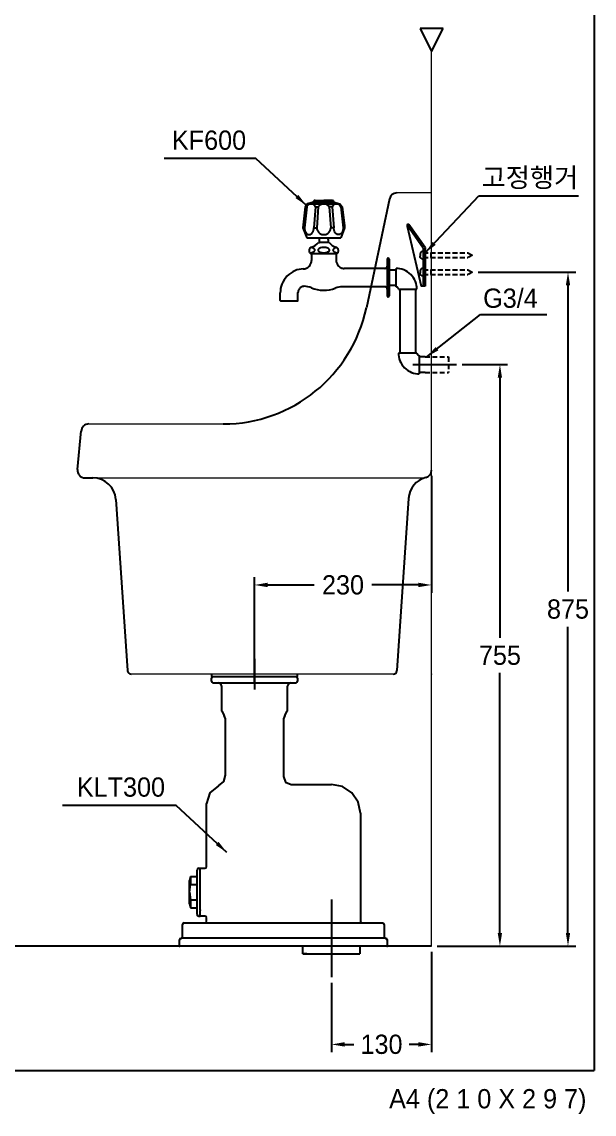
# Model space of a CAD drawing. Header units: millimetres. Extents: x 0 to 3902, y -67 to 2530.
# Drawn here: x 1057 to 1800, y -57 to 1362 of the extents above; entities that cross this region are included whole.
import ezdxf
from ezdxf.enums import TextEntityAlignment as Align
from ezdxf.lldxf.tags import DXFTag

# ---------------------------------------------------------------- set-up
doc = ezdxf.new("R2010")
doc.units = ezdxf.units.MM
doc.linetypes.add('DASHED2', pattern=[9.525, 6.35, -3.175])
for name, color, linetype in [('TEXT', 7, 'Continuous'), ('내부선 및 부속', 4, 'Continuous'), ('도각라인', 255, 'Continuous'), ('외형선', 3, 'Continuous'), ('점선', 6, 'DASHED2'), ('중심선', 1, 'DASHED'), ('치수선', 7, 'Continuous')]:
    doc.layers.add(name, color=color, linetype=linetype)
doc.styles.add('____', font='')
doc.styles.add('타이틀', font='H2GTRM.TTF', dxfattribs={"height": 25})
doc.styles.get('____').set_extended_font_data('굴림')
tags = doc.linetypes.add('DASHDOT', pattern=[70, 31, -13, 13, -13]).pattern_tags.tags
tags[10:11] = [DXFTag(74, 4), DXFTag(75, 0), DXFTag(340, '0'), DXFTag(46, 0.0), DXFTag(50, 0.0), DXFTag(44, 0.0), DXFTag(45, 0.0)]
tags[8:9] = [DXFTag(74, 4), DXFTag(75, 0), DXFTag(340, '0'), DXFTag(46, 0.0), DXFTag(50, 0.0), DXFTag(44, 0.0), DXFTag(45, 0.0)]
tags[6:7] = [DXFTag(74, 4), DXFTag(75, 0), DXFTag(340, '0'), DXFTag(46, 0.0), DXFTag(50, 0.0), DXFTag(44, 0.0), DXFTag(45, 0.0)]
tags[4:5] = [DXFTag(74, 4), DXFTag(75, 0), DXFTag(340, '0'), DXFTag(46, 0.0), DXFTag(50, 0.0), DXFTag(44, 0.0), DXFTag(45, 0.0)]
tags = doc.linetypes.add('DASHED', pattern=[25.72, 12.86, -12.86]).pattern_tags.tags
tags[6:7] = [DXFTag(74, 4), DXFTag(75, 0), DXFTag(340, '0'), DXFTag(46, 0.0), DXFTag(50, 0.0), DXFTag(44, 0.0), DXFTag(45, 0.0)]
tags[4:5] = [DXFTag(74, 4), DXFTag(75, 0), DXFTag(340, '0'), DXFTag(46, 0.0), DXFTag(50, 0.0), DXFTag(44, 0.0), DXFTag(45, 0.0)]
doc.dimstyles.new('MSADIM', dxfattribs={"dimtxt": 33, "dimasz": 17, "dimexe": 10, "dimexo": 7.5, "dimgap": 10, "dimtad": 0, "dimtih": 1, "dimtoh": 1, "dimdec": 0, "dimzin": 1, "dimdsep": 46, "dimtxsty": '____', "dimcen": 11.25, "dimadec": 0, "dimazin": 0, "dimtfac": 1, "dimtdec": 0, "dimtix": 1, "dimtmove": 0, "dimatfit": 3, "dimfxl": 0, "dimtolj": 1, "dimtzin": 1, "dimarcsym": 0})

# ---------------------------------------------------------------- blocks, each defined once
blk = doc.blocks.new('*D6')
at = {"layer": '치수선', "color": 0, "linetype": 'Continuous', "lineweight": -2}
for p, q in [((1588.8, 772.2), (1588.8, 620.6)), ((1358.8, 502.2), (1358.8, 640.6)), ((1375.8, 630.6), (1436.5, 630.6)), ((1571.8, 630.6), (1511.1, 630.6))]:
    blk.add_line(p, q, dxfattribs=at)
at = {"layer": '치수선', "color": 0, "linetype": 'Continuous'}
for points in [[(1375.8, 633.5), (1375.8, 627.8), (1358.8, 630.6)], [(1571.8, 633.5), (1571.8, 627.8), (1588.8, 630.6)]]:
    blk.add_solid(points, dxfattribs=at)
at = {"layer": '치수선', "color": 0, "linetype": 'Continuous', "insert": (1473.8, 630.6), "char_height": 25, "attachment_point": 5, "style": '____'}
blk.add_mtext('\\A1;230', dxfattribs=at)
blk = doc.blocks.new('*D8')
at = {"layer": '치수선', "color": 0, "linetype": 'Continuous', "lineweight": -2}
for p, q in [((1588.8, 154.2), (1588.8, 24)), ((1458.8, 114), (1458.8, 24)), ((1475.8, 34), (1487.9, 34)), ((1571.8, 34), (1559.8, 34))]:
    blk.add_line(p, q, dxfattribs=at)
at = {"layer": '치수선', "color": 0, "linetype": 'Continuous'}
for points in [[(1475.8, 36.9), (1475.8, 31.2), (1458.8, 34)], [(1571.8, 36.9), (1571.8, 31.2), (1588.8, 34)]]:
    blk.add_solid(points, dxfattribs=at)
at = {"layer": '치수선', "color": 0, "linetype": 'Continuous', "insert": (1523.8, 34), "char_height": 25, "attachment_point": 5, "style": '____'}
blk.add_mtext('\\A1;130', dxfattribs=at)
blk = doc.blocks.new('*D9')
at = {"layer": '치수선', "color": 0, "linetype": 'Continuous', "lineweight": -2}
for p, q in [((1628.5, 916.7), (1687.6, 916.7)), ((1677.6, 899.7), (1677.6, 562)), ((1677.6, 178.7), (1677.6, 516.4)), ((1596.3, 161.7), (1687.6, 161.7))]:
    blk.add_line(p, q, dxfattribs=at)
at = {"layer": '치수선', "color": 0, "linetype": 'Continuous'}
for points in [[(1674.7, 899.7), (1680.4, 899.7), (1677.6, 916.7)], [(1674.7, 178.7), (1680.4, 178.7), (1677.6, 161.7)]]:
    blk.add_solid(points, dxfattribs=at)
at = {"layer": '치수선', "color": 0, "linetype": 'Continuous', "insert": (1677.6, 539.2), "char_height": 25, "attachment_point": 5, "style": '____'}
blk.add_mtext('\\A1;755', dxfattribs=at)
blk = doc.blocks.new('*D29')
at = {"layer": '치수선', "color": 0, "linetype": 'Continuous', "lineweight": -2}
for p, q in [((1649.4, 1036.7), (1776, 1036.7)), ((1766, 1019.7), (1766, 622)), ((1766, 178.7), (1766, 576.4)), ((1685.1, 161.7), (1776, 161.7))]:
    blk.add_line(p, q, dxfattribs=at)
at = {"layer": '치수선', "color": 0, "linetype": 'Continuous'}
for points in [[(1763.2, 1019.7), (1768.8, 1019.7), (1766, 1036.7)], [(1763.2, 178.7), (1768.8, 178.7), (1766, 161.7)]]:
    blk.add_solid(points, dxfattribs=at)
at = {"layer": '치수선', "color": 0, "linetype": 'Continuous', "insert": (1766, 599.2), "char_height": 25, "attachment_point": 5, "style": '____'}
blk.add_mtext('\\A1;875', dxfattribs=at)

msp = doc.modelspace()

# ---------------------------------------------------------------- linework, layer by layer
at = {"layer": '내부선 및 부속', "linetype": 'Continuous'}
for p, q in [((1424.8, 1121.5), (1421.8, 1094.5)), ((1426.6, 1121.5), (1423.6, 1094.5)), ((1427.8, 1125.5), (1424.8, 1121.5)), ((1426.6, 1121.5), (1424.8, 1121.5)), ((1435.8, 1127.5), (1427.8, 1125.5)), ((1427.8, 1125.5), (1461.8, 1125.5)), ((1438.4, 1127.5), (1435.8, 1127.5)), ((1438.4, 1127.5), (1435.8, 1127.5)), ((1435.9, 1127.9), (1436.3, 1129.3)), ((1438, 1121.5), (1436, 1094.5)), ((1438.8, 1127.5), (1436.2, 1127.5)), ((1437.8, 1130), (1437.3, 1130)), ((1437.8, 1130), (1448.8, 1130)), ((1438, 1121.5), (1441.7, 1121.5)), ((1438.4, 1127.5), (1438.8, 1127.5)), ((1438.4, 1127.5), (1448.8, 1127.5)), ((1441.7, 1121.5), (1439.9, 1094.5)), ((1441.1, 1127.5), (1448.8, 1127.5)), ((1443.6, 1127.5), (1448.8, 1127.5)), ((1459.8, 1130), (1448.8, 1130)), ((1448.8, 1127.5), (1461.8, 1127.5)), ((1459.2, 1127.5), (1448.8, 1127.5)), ((1456.6, 1127.5), (1448.8, 1127.5)), ((1454, 1127.5), (1448.8, 1127.5)), ((1456.6, 1127.5), (1454, 1127.5)), ((1459.7, 1121.5), (1456, 1121.5)), ((1456, 1121.5), (1457.8, 1094.5)), ((1458.9, 1127.5), (1461.4, 1127.5)), ((1459.2, 1127.5), (1458.9, 1127.5)), ((1459.2, 1127.5), (1461.8, 1127.5)), ((1459.6, 1121.5), (1461.7, 1094.5)), ((1459.8, 1130), (1460.4, 1130)), ((1461.7, 1127.9), (1461.4, 1129.3)), ((1461.8, 1127.5), (1469.8, 1125.5)), ((1461.8, 1125.5), (1469.8, 1125.5)), ((1469.8, 1125.5), (1472.8, 1121.5)), ((1471.1, 1121.5), (1472.8, 1121.5)), ((1471.1, 1121.5), (1474.1, 1094.5)), ((1472.8, 1121.5), (1475.6, 1096.8)), ((1421.8, 1094.5), (1426.8, 1081.5)), ((1423.6, 1094.5), (1421.8, 1094.5)), ((1436, 1094.5), (1439.9, 1094.5)), ((1461.7, 1094.5), (1457.8, 1094.5)), ((1475.8, 1094.5), (1470.8, 1081.5)), ((1474.1, 1094.5), (1475.8, 1094.5)), ((1475.6, 1096.8), (1475.8, 1094.5)), ((1557, 1096.7), (1575.4, 1018.7)), ((1577.9, 1067.9), (1557.1, 1097.7)), ((1559.4, 1098.7), (1558.6, 1098.7)), ((1580.4, 1068.7), (1559.4, 1098.7)), ((1426.8, 1081.5), (1448.8, 1081.5)), ((1443.3, 1075.5), (1443.3, 1081.5)), ((1448.8, 1081.5), (1470.8, 1081.5)), ((1454.3, 1079.3), (1454.3, 1081.5)), ((1454.3, 1079.3), (1454.3, 1075.5)), ((1442.1, 1075.5), (1443.1, 1075.5)), ((1443.1, 1075.5), (1443.3, 1075.5)), ((1454.3, 1075.5), (1443.3, 1075.5)), ((1454.6, 1075.5), (1454.3, 1075.5)), ((1455.6, 1075.5), (1454.6, 1075.5)), ((1577.9, 1067.9), (1577.9, 1018.7)), ((1465.5, 1060.5), (1432.1, 1060.5)), ((1432.8, 1060.5), (1432.8, 1052)), ((1464.8, 1060.5), (1464.8, 1052.2)), ((1531.3, 1053.5), (1531.3, 1006)), ((1533.8, 1053.5), (1533.8, 1006)), ((1528.3, 1041.7), (1475.3, 1041.7)), ((1533.8, 1039.7), (1542.8, 1039.7)), ((1542.8, 1017.7), (1542.8, 1041.7)), ((1392.3, 1000.2), (1392.3, 1010.1)), ((1415.3, 1000.2), (1415.3, 1010.4)), ((1528.3, 1017.7), (1472.9, 1017.7)), ((1533.8, 1019.7), (1542.8, 1019.7)), ((1545.8, 1014.7), (1569.8, 1014.7)), ((1547.8, 1014.7), (1547.8, 931.7)), ((1567.8, 1014.7), (1567.8, 931.7)), ((1580.4, 1018.7), (1575.4, 1018.7)), ((1392.8, 999.7), (1395, 999.7)), ((1395, 999.7), (1403.8, 999.7)), ((1403.8, 999.7), (1412.6, 999.7)), ((1412.6, 999.7), (1414.8, 999.7)), ((1569.8, 931.7), (1545.8, 931.7)), ((1572.8, 928.7), (1572.8, 904.7)), ((1580.4, 926.7), (1572.8, 926.7)), ((1580.4, 906.7), (1572.8, 906.7)), ((1302.8, 514.7), (1302.8, 511.7)), ((1302.8, 511.7), (1414.8, 511.7)), ((1304.8, 511.7), (1323.8, 511.7)), ((1323.8, 511.7), (1393.8, 511.7)), ((1393.8, 511.7), (1412.8, 511.7)), ((1414.8, 511.7), (1414.8, 514.7)), ((1302.8, 505.7), (1302.8, 509.7)), ((1304.8, 503.7), (1412.8, 503.7)), ((1316.3, 466.7), (1316.3, 498.7)), ((1401.3, 498.7), (1401.3, 466.7)), ((1414.8, 509.7), (1414.8, 505.7)), ((1316.3, 466.7), (1319.3, 461)), ((1321.3, 457), (1319.3, 461)), ((1321.3, 383.8), (1321.3, 457)), ((1398.4, 461), (1396.3, 457)), ((1396.3, 457), (1396.3, 381.7)), ((1398.4, 461), (1401.3, 466.7)), ((1406.3, 371.7), (1458.9, 371.7)), ((1296.3, 264.7), (1296.3, 346.7)), ((1496.3, 334.2), (1496.3, 193.7)), ((1284.3, 231.7), (1284.3, 260.4)), ((1286.6, 262.7), (1288.3, 262.7)), ((1288.3, 208.7), (1288.3, 262.7)), ((1288.3, 262.7), (1294.4, 262.7)), ((1275.8, 251.9), (1274.3, 246.9)), ((1274.3, 231.7), (1274.3, 246.9)), ((1274.3, 231.7), (1275.8, 241.8)), ((1275.8, 251.9), (1275.8, 241.8)), ((1275.8, 251.9), (1284.3, 251.9)), ((1275.8, 241.8), (1284.3, 241.8)), ((1274.3, 216.6), (1274.3, 231.7)), ((1274.3, 231.7), (1275.8, 221.6)), ((1284.3, 203), (1284.3, 231.7)), ((1274.3, 216.6), (1275.7, 211.6)), ((1275.8, 221.6), (1275.8, 211.5)), ((1275.8, 221.6), (1284.3, 221.6)), ((1275.8, 211.5), (1284.3, 211.5)), ((1286.6, 200.7), (1288.3, 200.7)), ((1288.3, 208.7), (1288.3, 207.7)), ((1288.3, 200.7), (1288.3, 207.7)), ((1294.4, 200.7), (1288.3, 200.7)), ((1296.3, 193.7), (1296.3, 198.7)), ((1265.3, 173.7), (1265.3, 189.7)), ((1267.3, 191.7), (1294.4, 191.7)), ((1294.5, 191.7), (1498.3, 191.7)), ((1498.3, 191.7), (1525.3, 191.7)), ((1527.4, 189.7), (1527.4, 173.7)), ((1264.8, 172.6), (1527.8, 172.6)), ((1261.3, 161.7), (1261.3, 169.7)), ((1421.8, 151.7), (1421.8, 161.7)), ((1495.8, 161.7), (1495.8, 151.7)), ((1531.3, 169.7), (1531.3, 161.7)), ((1426.8, 151.7), (1421.8, 151.7)), ((1421.8, 151.7), (1495.8, 151.7))]:
    msp.add_line(p, q, dxfattribs=at)
at = {"layer": '내부선 및 부속', "lineweight": 18}
msp.add_line((1148.8, 769.7), (1580.2, 769.7), dxfattribs=at)
at = {"layer": '내부선 및 부속', "linetype": 'Continuous', "flags": 128}
for points in [[(1438, 1121.5), (1437.7, 1122.3), (1437.2, 1123.1), (1436.5, 1123.8), (1435.8, 1124.4), (1435, 1124.9), (1434.1, 1125.2), (1433.2, 1125.4), (1432.3, 1125.5), (1431.4, 1125.4), (1430.5, 1125.2), (1429.6, 1124.9), (1428.8, 1124.4), (1428.1, 1123.8), (1427.4, 1123.1), (1426.9, 1122.3), (1426.6, 1121.5)], [(1435.9, 1127.9), (1435.9, 1127.9), (1435.9, 1127.8), (1435.9, 1127.8), (1435.9, 1127.7), (1435.9, 1127.7), (1436, 1127.7), (1436, 1127.7), (1436, 1127.6), (1436, 1127.6), (1436, 1127.6), (1436.1, 1127.6), (1436.1, 1127.5), (1436.1, 1127.5), (1436.2, 1127.5), (1436.2, 1127.5), (1436.2, 1127.5)], [(1437.3, 1130), (1437.1, 1130), (1437, 1130), (1436.8, 1129.9), (1436.7, 1129.8), (1436.5, 1129.7), (1436.4, 1129.6), (1436.4, 1129.4), (1436.3, 1129.3)], [(1456, 1121.5), (1455.4, 1122.4), (1454.7, 1123.1), (1453.8, 1123.8), (1452.9, 1124.4), (1451.9, 1124.9), (1450.9, 1125.2), (1449.9, 1125.4), (1448.8, 1125.5), (1447.8, 1125.4), (1446.8, 1125.2), (1445.7, 1124.9), (1444.7, 1124.4), (1443.8, 1123.8), (1443, 1123.1), (1442.3, 1122.4), (1441.7, 1121.5)], [(1471.1, 1121.5), (1470.7, 1122.3), (1470.2, 1123.1), (1469.6, 1123.8), (1468.9, 1124.4), (1468, 1124.9), (1467.2, 1125.2), (1466.3, 1125.4), (1465.4, 1125.5), (1464.5, 1125.4), (1463.6, 1125.2), (1462.7, 1124.9), (1461.9, 1124.4), (1461.1, 1123.8), (1460.5, 1123.1), (1460, 1122.3), (1459.6, 1121.5)], [(1461.4, 1129.3), (1461.3, 1129.4), (1461.2, 1129.6), (1461.1, 1129.7), (1461, 1129.8), (1460.9, 1129.9), (1460.7, 1130), (1460.6, 1130), (1460.4, 1130)], [(1461.4, 1127.5), (1461.5, 1127.5), (1461.5, 1127.5), (1461.5, 1127.5), (1461.6, 1127.5), (1461.6, 1127.6), (1461.6, 1127.6), (1461.7, 1127.6), (1461.7, 1127.6), (1461.7, 1127.7), (1461.7, 1127.7), (1461.7, 1127.7), (1461.7, 1127.7), (1461.7, 1127.8), (1461.7, 1127.8), (1461.7, 1127.9), (1461.7, 1127.9)], [(1423.6, 1094.5), (1423.7, 1092.9), (1424, 1091.2), (1424.6, 1089.6), (1424.9, 1088.8), (1425.4, 1088.1), (1425.9, 1087.5), (1426.4, 1086.9), (1426.9, 1086.5), (1427.5, 1086.1), (1428.1, 1085.8), (1428.6, 1085.6), (1429.2, 1085.5), (1429.8, 1085.5), (1430.3, 1085.5), (1430.9, 1085.6), (1431.5, 1085.8), (1432.1, 1086.1), (1432.6, 1086.5), (1433.2, 1086.9), (1433.7, 1087.5), (1434.2, 1088.1), (1434.6, 1088.8), (1435, 1089.6), (1435.5, 1091.2), (1435.9, 1092.9), (1436, 1094.5)], [(1439.9, 1094.5), (1439.9, 1093.6), (1440, 1092.8), (1440.2, 1091.9), (1440.5, 1091.1), (1440.9, 1090.2), (1441.4, 1089.5), (1441.9, 1088.8), (1442.5, 1088.1), (1443.1, 1087.5), (1443.8, 1087), (1444.6, 1086.5), (1445.4, 1086.2), (1446.2, 1085.9), (1447.1, 1085.6), (1448, 1085.5), (1448.8, 1085.5), (1449.7, 1085.5), (1450.6, 1085.6), (1451.4, 1085.9), (1452.3, 1086.2), (1453.1, 1086.5), (1453.8, 1087), (1454.6, 1087.5), (1455.2, 1088.1), (1455.8, 1088.8), (1456.3, 1089.5), (1456.8, 1090.2), (1457.1, 1091.1), (1457.4, 1091.9), (1457.6, 1092.8), (1457.8, 1093.6), (1457.8, 1094.5)], [(1474.1, 1094.5), (1474, 1092.9), (1473.7, 1091.2), (1473.1, 1089.6), (1472.7, 1088.8), (1472.3, 1088.1), (1471.8, 1087.5), (1471.3, 1087), (1470.8, 1086.5), (1470.2, 1086.1), (1469.6, 1085.8), (1469, 1085.6), (1468.5, 1085.5), (1467.9, 1085.5), (1467.3, 1085.5), (1466.8, 1085.6), (1466.2, 1085.8), (1465.6, 1086.1), (1465.1, 1086.5), (1464.5, 1086.9), (1464, 1087.5), (1463.5, 1088.1), (1463.1, 1088.8), (1462.7, 1089.6), (1462.1, 1091.2), (1461.8, 1092.9), (1461.7, 1094.5)], [(1432.5, 1069.2), (1431.9, 1068.9), (1431.4, 1068.5), (1430.9, 1068), (1430.5, 1067.5), (1430.2, 1066.9), (1430, 1066.3), (1429.8, 1065.6), (1429.7, 1065), (1429.8, 1064.3), (1429.8, 1063.7), (1430, 1063.1), (1430.3, 1062.4), (1430.7, 1061.9), (1431.1, 1061.3), (1431.6, 1060.9), (1432.1, 1060.5)], [(1430.6, 1062), (1431.9, 1062.1), (1433.1, 1062.3), (1434.3, 1062.7), (1435.4, 1063.1), (1435.8, 1063.4), (1436.2, 1063.7), (1436.6, 1063.9), (1436.8, 1064.2), (1437, 1064.5), (1437.2, 1064.8), (1437.2, 1065), (1437.2, 1065.1), (1437.3, 1065.3), (1437.3, 1065.4), (1437.3, 1065.7), (1437.2, 1065.9), (1437.1, 1066.2), (1436.9, 1066.5), (1436.7, 1066.7), (1436.5, 1067), (1436.1, 1067.2), (1435.8, 1067.5), (1434.9, 1067.9), (1433.9, 1068.3), (1432.8, 1068.6), (1431.7, 1068.7)], [(1432.5, 1069.2), (1435.2, 1070.2), (1437.8, 1071.6), (1440.1, 1073.4), (1442.1, 1075.5)], [(1441.4, 1065.4), (1441.4, 1065.3), (1441.4, 1065.1), (1441.4, 1064.9), (1441.5, 1064.8), (1441.6, 1064.5), (1441.9, 1064.1), (1442.2, 1063.8), (1442.6, 1063.5), (1443, 1063.2), (1443.5, 1063), (1444.7, 1062.5), (1446.1, 1062.2), (1447.5, 1062), (1450.2, 1062), (1451.6, 1062.2), (1452.9, 1062.5), (1454.1, 1063), (1454.6, 1063.2), (1455.1, 1063.5), (1455.5, 1063.8), (1455.8, 1064.1), (1456, 1064.5), (1456.2, 1064.8), (1456.2, 1064.9), (1456.3, 1065.1), (1456.3, 1065.3), (1456.3, 1065.4), (1456.3, 1065.6), (1456.3, 1065.7), (1456.2, 1065.9), (1456.2, 1066), (1456, 1066.4), (1455.8, 1066.7), (1455.5, 1067), (1455.1, 1067.3), (1454.6, 1067.6), (1454.1, 1067.8), (1452.9, 1068.3), (1451.6, 1068.6), (1450.2, 1068.8), (1447.5, 1068.8), (1446.1, 1068.6), (1444.7, 1068.3), (1443.5, 1067.8), (1443, 1067.6), (1442.6, 1067.3), (1442.2, 1067), (1441.9, 1066.7), (1441.6, 1066.4), (1441.5, 1066), (1441.4, 1065.9), (1441.4, 1065.7), (1441.4, 1065.6), (1441.4, 1065.4)], [(1455.6, 1075.5), (1457.6, 1073.4), (1459.9, 1071.6), (1462.5, 1070.2), (1465.2, 1069.2)], [(1466, 1068.7), (1464.9, 1068.5), (1463.9, 1068.2), (1462.9, 1067.8), (1462.1, 1067.4), (1461.8, 1067.2), (1461.5, 1066.9), (1461.3, 1066.7), (1461.1, 1066.4), (1460.9, 1066.2), (1460.8, 1065.9), (1460.8, 1065.7), (1460.7, 1065.4), (1460.8, 1065.1), (1460.8, 1064.9), (1461, 1064.6), (1461.2, 1064.3), (1461.4, 1064), (1461.7, 1063.7), (1462.1, 1063.4), (1462.5, 1063.2), (1463.5, 1062.7), (1464.6, 1062.4), (1465.9, 1062.1), (1467.1, 1062)], [(1465.6, 1060.5), (1466.1, 1060.9), (1466.6, 1061.3), (1467, 1061.9), (1467.4, 1062.4), (1467.6, 1063.1), (1467.8, 1063.7), (1467.9, 1064.3), (1467.9, 1065), (1467.9, 1065.6), (1467.7, 1066.3), (1467.5, 1066.9), (1467.1, 1067.5), (1466.7, 1068), (1466.3, 1068.5), (1465.8, 1068.9), (1465.2, 1069.2)], [(1422.2, 1041.1), (1423.2, 1041.1), (1424.2, 1041.3), (1425.2, 1041.6), (1426.2, 1041.9), (1427.1, 1042.4), (1428.1, 1043), (1428.9, 1043.7), (1429.7, 1044.4), (1430.5, 1045.2), (1431.1, 1046.1), (1431.7, 1047.1), (1432.1, 1048.1), (1432.4, 1049.1), (1432.7, 1050.1), (1432.8, 1051.1), (1432.8, 1052)], [(1464.8, 1052.2), (1464.9, 1051.3), (1465, 1050.3), (1465.2, 1049.3), (1465.6, 1048.3), (1466, 1047.4), (1466.5, 1046.5), (1467.2, 1045.6), (1467.9, 1044.8), (1468.7, 1044.1), (1469.6, 1043.4), (1470.5, 1042.9), (1471.5, 1042.4), (1472.4, 1042.1), (1473.4, 1041.9), (1474.4, 1041.7), (1475.3, 1041.7)], [(1422.2, 1041.1), (1419.5, 1040.8), (1416.7, 1040.4), (1413.9, 1039.6), (1411.1, 1038.6), (1408.4, 1037.2), (1405.8, 1035.6), (1403.3, 1033.7), (1401, 1031.6), (1399, 1029.2), (1397.2, 1026.7), (1395.7, 1024), (1394.4, 1021.3), (1393.5, 1018.4), (1392.8, 1015.6), (1392.5, 1012.8), (1392.3, 1010.1)], [(1528.3, 1041.7), (1528.6, 1041.7), (1528.9, 1041.8), (1529.2, 1041.8), (1529.4, 1041.9), (1529.7, 1042), (1530, 1042.2), (1530.2, 1042.4), (1530.5, 1042.6), (1530.7, 1042.8), (1530.8, 1043.1), (1531, 1043.3), (1531.1, 1043.6), (1531.2, 1043.9), (1531.3, 1044.2), (1531.3, 1044.4), (1531.3, 1044.7)], [(1569.8, 1014.7), (1569.7, 1017.1), (1569.4, 1019.6), (1568.8, 1022.1), (1567.9, 1024.6), (1566.8, 1027.1), (1565.4, 1029.5), (1563.8, 1031.7), (1561.9, 1033.8), (1559.9, 1035.7), (1557.6, 1037.3), (1555.2, 1038.7), (1552.8, 1039.8), (1550.3, 1040.7), (1547.7, 1041.3), (1545.3, 1041.6), (1542.8, 1041.7)], [(1423.4, 1018.4), (1422.6, 1018.3), (1421.9, 1018.2), (1421.1, 1018), (1420.3, 1017.8), (1419.6, 1017.4), (1418.9, 1017), (1418.3, 1016.6), (1417.7, 1016.1), (1417.2, 1015.5), (1416.7, 1014.9), (1416.3, 1014.2), (1416, 1013.4), (1415.7, 1012.7), (1415.5, 1011.9), (1415.4, 1011.1), (1415.3, 1010.4)], [(1432.8, 1016.4), (1430.5, 1017.2), (1428.2, 1017.9), (1425.8, 1018.2), (1423.4, 1018.4)], [(1432.8, 1016.4), (1436.5, 1015.1), (1440.3, 1014.1), (1444.3, 1013.5), (1448.3, 1013.2), (1452.3, 1013.4), (1456.3, 1013.9), (1460.1, 1014.8), (1463.8, 1016)], [(1472.9, 1017.7), (1470.6, 1017.6), (1468.3, 1017.3), (1466, 1016.7), (1463.8, 1016)], [(1531.3, 1014.7), (1531.3, 1015), (1531.3, 1015.3), (1531.2, 1015.5), (1531.1, 1015.8), (1531, 1016.1), (1530.8, 1016.3), (1530.7, 1016.6), (1530.5, 1016.8), (1530.2, 1017), (1530, 1017.2), (1529.7, 1017.4), (1529.4, 1017.5), (1529.2, 1017.6), (1528.9, 1017.7), (1528.6, 1017.7), (1528.3, 1017.7)], [(1545.8, 1014.7), (1545.8, 1015), (1545.8, 1015.3), (1545.7, 1015.5), (1545.6, 1015.8), (1545.5, 1016.1), (1545.3, 1016.3), (1545.2, 1016.6), (1545, 1016.8), (1544.7, 1017), (1544.5, 1017.2), (1544.2, 1017.4), (1543.9, 1017.5), (1543.7, 1017.6), (1543.4, 1017.7), (1543.1, 1017.7), (1542.8, 1017.7)], [(1392.3, 1000.2), (1392.3, 1000.2), (1392.3, 1000.1), (1392.4, 1000.1), (1392.4, 1000), (1392.4, 1000), (1392.4, 999.9), (1392.4, 999.9), (1392.5, 999.9), (1392.5, 999.8), (1392.6, 999.8), (1392.6, 999.8), (1392.6, 999.7), (1392.7, 999.7), (1392.7, 999.7), (1392.8, 999.7), (1392.8, 999.7)], [(1414.8, 999.7), (1414.9, 999.7), (1414.9, 999.7), (1415, 999.7), (1415, 999.7), (1415.1, 999.8), (1415.1, 999.8), (1415.1, 999.8), (1415.2, 999.9), (1415.2, 999.9), (1415.3, 999.9), (1415.3, 1000), (1415.3, 1000), (1415.3, 1000.1), (1415.3, 1000.1), (1415.3, 1000.2), (1415.3, 1000.2)], [(1545.8, 931.7), (1545.9, 929.3), (1546.3, 926.8), (1546.9, 924.3), (1547.7, 921.8), (1548.8, 919.3), (1550.2, 916.9), (1551.9, 914.7), (1553.7, 912.6), (1555.8, 910.7), (1558.1, 909.1), (1560.4, 907.7), (1562.9, 906.6), (1565.4, 905.7), (1567.9, 905.2), (1570.4, 904.8), (1572.8, 904.7)], [(1569.8, 931.7), (1569.8, 931.4), (1569.9, 931.2), (1569.9, 930.9), (1570, 930.6), (1570.2, 930.3), (1570.3, 930.1), (1570.5, 929.8), (1570.7, 929.6), (1570.9, 929.4), (1571.2, 929.2), (1571.5, 929), (1571.7, 928.9), (1572, 928.8), (1572.3, 928.8), (1572.6, 928.7), (1572.8, 928.7)], [(1304.8, 511.7), (1303.4, 511.1), (1302.8, 509.7)], [(1414.8, 509.7), (1414.2, 511.1), (1412.8, 511.7)], [(1302.8, 505.7), (1303.4, 504.3), (1304.8, 503.7)], [(1316.3, 498.7), (1314.9, 502.2), (1311.3, 503.7)], [(1406.3, 503.7), (1402.8, 502.2), (1401.3, 498.7)], [(1412.8, 503.7), (1414.2, 504.3), (1414.8, 505.7)], [(1311.9, 369.9), (1318.8, 375.4), (1321.3, 383.8)], [(1311.9, 369.9), (1300.6, 360.7), (1296.3, 346.7)], [(1396.3, 381.7), (1399.3, 374.6), (1406.3, 371.7)], [(1496.3, 334.2), (1493.5, 348.6), (1485.3, 360.7), (1473.2, 368.8), (1458.9, 371.7)], [(1286.6, 262.7), (1285, 262), (1284.3, 260.4)], [(1294.4, 262.7), (1295.8, 263.3), (1296.3, 264.7)], [(1284.3, 203), (1285, 201.4), (1286.6, 200.7)], [(1296.3, 198.7), (1295.8, 200.1), (1294.4, 200.7)], [(1267.3, 191.7), (1265.9, 191.1), (1265.3, 189.7)], [(1294.4, 191.7), (1295.8, 192.3), (1296.3, 193.7)], [(1496.3, 193.7), (1496.9, 192.3), (1498.3, 191.7)], [(1527.4, 189.7), (1526.8, 191.1), (1525.3, 191.7)], [(1263.3, 171.7), (1261.9, 171.1), (1261.3, 169.7)], [(1263.3, 171.7), (1264.7, 172.3), (1265.3, 173.7)], [(1527.4, 173.7), (1527.9, 172.3), (1529.4, 171.7)], [(1531.3, 169.7), (1530.8, 171.1), (1529.4, 171.7)]]:
    msp.add_lwpolyline(points, dxfattribs=at)
at = {"layer": '내부선 및 부속', "linetype": 'Continuous'}
for centre, radius, start, end in [((1558.6, 1097.1), 1.64, 89.9999, 193.3151), ((1532.6, 1053.5), 1.25, 0, 180), ((1532.6, 1006), 1.25, 180, 359.9968)]:
    msp.add_arc(centre, radius, start, end, dxfattribs=at)
for p in [(1284.9, 201.5), (1529.4, 171.7), (1261.3, 161.7), (1531.3, 169.7), (1531.3, 161.7), (1531.3, 161.7)]:
    msp.add_point(p, dxfattribs=at)
at = {"layer": '도각라인', "color": 7}
for p in [(1800, 2530), (0, 0)]:
    msp.add_line(p, (1800, 0), dxfattribs=at)
at = {"layer": '외형선', "linetype": 'Continuous'}
for p, q in [((1603.8, 1353.2), (1573.8, 1353.2)), ((1573.8, 1353.2), (1588.8, 1323.2)), ((1588.8, 1323.2), (1603.8, 1353.2)), ((1580.4, 1068.7), (1580.4, 1018.7))]:
    msp.add_line(p, q, dxfattribs=at)
at = {"layer": '외형선', "lineweight": 18}
for p, q in [((1588.8, 161.7), (1588.8, 1323.2)), ((1588.8, 1139.7), (1543.8, 1139.7)), ((1143.8, 839.7), (1318.2, 839.7)), ((1133.8, 829.7), (1133.8, 830.2)), ((1538.8, 514.7), (1198.8, 514.7))]:
    msp.add_line(p, q, dxfattribs=at)
at = {"layer": '외형선'}
for p, q in [((1534.1, 1131.8), (1504.1, 990.4)), ((1128.9, 780.7), (1133.9, 830.7)), ((1138.8, 769.7), (1148.8, 769.7)), ((1178.8, 741.7), (1193.8, 519.4)), ((1558.9, 743), (1543.8, 519.4)), ((1588.8, 161.7), (143.1, 161.7))]:
    msp.add_line(p, q, dxfattribs=at)
for centre, radius, start, end in [((1543.8, 1129.7), 10, 90, 168.0483), ((1318.2, 1029.7), 190, 270, 348.0483), ((1143.8, 829.7), 10, 90, 180), ((1138.8, 779.7), 10, 174.2894, 270), ((1148.8, 739.7), 30, 3.8797, 90), ((1588.8, 741), 30, 104.4775, 176.1423), ((1578.8, 779.7), 10, 284.4775, 0), ((1198.8, 519.7), 5, 183.8797, 270), ((1538.8, 519.7), 5, 270, 356.1423)]:
    msp.add_arc(centre, radius, start, end, dxfattribs=at)
at = {"layer": '외형선', "lineweight": 18}
msp.add_point((1588.8, 514.7), dxfattribs=at)
at = {"layer": '점선'}
for p, q in [((1573.9, 1060.1), (1573.9, 1057.4)), ((1577.6, 1063.7), (1577.9, 1063.7)), ((1577.6, 1053.7), (1577.9, 1053.7)), ((1577.9, 1061.7), (1635.9, 1061.7)), ((1577.9, 1055.7), (1635.9, 1055.7)), ((1587.9, 1061.7), (1587.9, 1055.7)), ((1635.9, 1061.7), (1641.9, 1058.7)), ((1641.9, 1058.7), (1635.9, 1055.7)), ((1573.9, 1038.1), (1573.9, 1035.4)), ((1577.6, 1041.7), (1577.9, 1041.7)), ((1577.9, 1039.7), (1635.9, 1039.7)), ((1587.9, 1039.7), (1587.9, 1033.7)), ((1635.9, 1039.7), (1641.9, 1036.7)), ((1641.9, 1036.7), (1635.9, 1033.7)), ((1577.6, 1031.7), (1577.9, 1031.7)), ((1577.9, 1033.7), (1635.9, 1033.7)), ((1580.4, 926.7), (1610.8, 926.7)), ((1610.8, 926.7), (1610.8, 906.7)), ((1580.4, 906.7), (1610.8, 906.7))]:
    msp.add_line(p, q, dxfattribs=at)
at = {"layer": '점선', "flags": 128}
for points in [[(1577.6, 1053.7, -0.414214), (1573.9, 1057.4)], [(1577.6, 1031.7, -0.414214), (1573.9, 1035.4)]]:
    msp.add_lwpolyline(points, format="xyb", dxfattribs=at)
at = {"layer": '점선'}
for centre in [(1577.6, 1060.1), (1577.6, 1038.1)]:
    msp.add_arc(centre, 3.64, 90, 180, dxfattribs=at)
at = {"layer": '중심선', "linetype": 'DASHDOT'}
for p, q in [((1564.4, 916.7), (1621, 916.7)), ((1458.8, 222.3), (1458.8, 121.5))]:
    msp.add_line(p, q, dxfattribs=at)
at = {"layer": '중심선'}
msp.add_line((1358.8, 534.7), (1358.8, 494.7), dxfattribs=at)

# ---------------------------------------------------------------- texts
at = {"layer": 'TEXT', "style": '타이틀'}
msp.add_text('A4 (2 1 0 X 2 9 7)', height=25, dxfattribs=at).set_placement((1790, -36.5), align=Align.MIDDLE_RIGHT)
at = {"layer": 'TEXT', "char_height": 25, "width": 380.447, "attachment_point": 1, "line_spacing_factor": 0.963855, "style": '타이틀'}
for s, insert in [('\\A1;KF600', (1251.6, 1220.7)), ('\\A1;고정행거', (1653.8, 1172.2)), ('\\A1;G3/4', (1655.8, 1015.5)), ('\\A1;KLT300', (1128.1, 380.7))]:
    msp.add_mtext(s, dxfattribs=dict(at, insert=insert))

# ---------------------------------------------------------------- dimensions: what is measured, and where the dimension line sits
at = {"layer": '치수선', "linetype": 'Continuous'}
for base, p1, p2, picture, middle in [((1766, 161.7), (1641.9, 1036.7), (1677.6, 161.7), '*D29', (1766, 599.2)), ((1677.6, 916.7), (1588.8, 161.7), (1621, 916.7), '*D9', (1677.6, 539.2))]:
    dim = msp.add_linear_dim(base=base, p1=p1, p2=p2, angle=90, dimstyle='MSADIM', override={"dimtxt": 25}, dxfattribs=at)
    dim.commit()
    dim.dimension.update_dxf_attribs({"geometry": picture, "text_midpoint": middle})
dim = msp.add_linear_dim(base=(1588.8, 630.6), p1=(1358.8, 494.7), p2=(1588.8, 779.7), dimstyle='MSADIM', override={"dimtxt": 25}, dxfattribs=at)
dim.commit()
dim.dimension.update_dxf_attribs({"geometry": '*D6', "text_midpoint": (1473.8, 630.6)})
dim = msp.add_linear_dim(base=(1588.8, 34), p1=(1458.8, 121.5), p2=(1588.8, 161.7), dimstyle='MSADIM', override={"dimtxt": 25}, dxfattribs=at)
dim.commit()
dim.dimension.update_dxf_attribs({"geometry": '*D8', "text_midpoint": (1523.8, 34), "dimtype": 160})

# ---------------------------------------------------------------- leaders
for points in [[(1426.3, 1123.5), (1360.6, 1184.3), (1241.4, 1184.3)], [(1580.6, 1061.9), (1650.3, 1135.8), (1779.8, 1135.8)], [(1582.6, 926.9), (1652.3, 981.9), (1738.7, 981.9)], [(1322.8, 283.4), (1257.1, 344.2), (1109.3, 344.2)]]:
    msp.add_leader(points, dimstyle='MSADIM', override={"dimtxt": 25}, dxfattribs=at)

doc.saveas('drawing.dxf')
